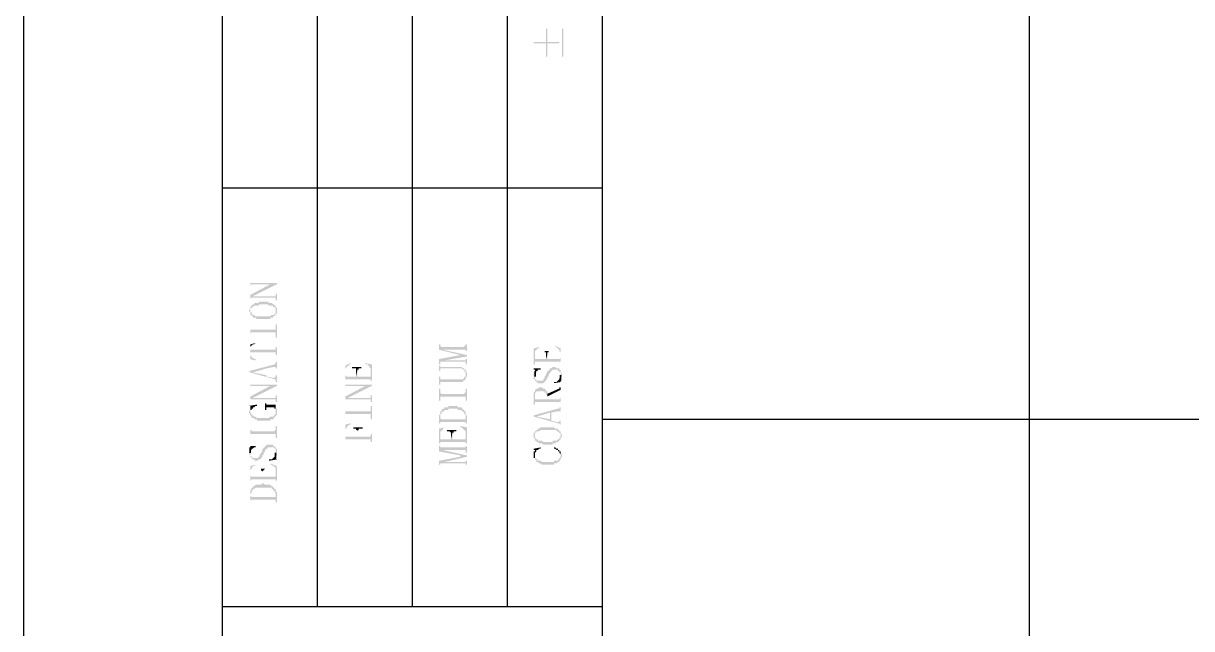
# Model space of a CAD drawing. Header units: millimetres. Extents: x 7018 to 13530, y 4187 to 5692.
# Drawn here: x 7512.01 to 7551.43, y 5168.21 to 5188.64 of the extents above; entities that cross this region are included whole.
import ezdxf

# ---------------------------------------------------------------- set-up
doc = ezdxf.new("R2010")
doc.units = ezdxf.units.MM

msp = doc.modelspace()

# ---------------------------------------------------------------- hatches: boundary and pattern name
at = {"transparency": 33554559}
for points in [[(7529.232, 5188.004), (7529.232, 5187.959), (7529.638, 5187.959), (7529.638, 5187.508), (7529.683, 5187.508), (7529.683, 5187.959), (7530.089, 5187.959), (7530.089, 5188.004), (7529.683, 5188.004), (7529.683, 5188.456), (7529.638, 5188.456), (7529.638, 5188.004)], [(7530.225, 5187.508), (7530.225, 5188.456), (7530.18, 5188.456), (7530.18, 5187.508)], [(7519.664, 5179.971), (7519.664, 5179.745), (7519.664, 5179.79), (7519.664, 5179.79), (7519.709, 5179.835), (7520.567, 5179.835), (7520.567, 5179.881), (7519.664, 5179.881)], [(7519.664, 5179.474), (7519.664, 5179.294), (7519.664, 5179.339), (7519.664, 5179.339), (7519.709, 5179.384), (7519.709, 5179.384), (7519.754, 5179.429), (7520.567, 5179.835), (7520.341, 5179.835)], [(7519.664, 5179.068), (7519.664, 5178.933), (7519.664, 5178.978), (7519.664, 5179.023), (7519.709, 5179.023), (7519.709, 5179.068), (7519.754, 5179.068), (7519.799, 5179.113), (7519.935, 5179.113), (7519.98, 5179.158), (7520.251, 5179.158), (7520.296, 5179.113), (7520.431, 5179.113), (7520.431, 5179.068), (7520.476, 5179.068), (7520.521, 5179.023), (7520.521, 5178.978), (7520.521, 5178.933), (7520.521, 5179.068), (7520.521, 5179.113), (7520.476, 5179.113), (7520.476, 5179.158), (7520.431, 5179.158), (7520.386, 5179.204), (7520.296, 5179.204), (7520.251, 5179.249), (7519.98, 5179.249), (7519.935, 5179.204), (7519.799, 5179.204), (7519.799, 5179.158), (7519.754, 5179.158), (7519.709, 5179.113), (7519.709, 5179.113)], [(7519.709, 5179.384), (7520.521, 5179.384), (7520.521, 5179.339), (7520.521, 5179.294), (7520.567, 5179.294), (7520.567, 5179.519), (7520.521, 5179.519), (7520.521, 5179.429), (7519.754, 5179.429)], [(7519.619, 5178.933), (7519.619, 5178.933), (7519.664, 5178.888), (7519.664, 5178.843), (7519.664, 5178.797), (7519.709, 5178.797), (7519.709, 5178.752), (7519.754, 5178.752), (7519.754, 5178.707), (7519.844, 5178.707), (7519.89, 5178.662), (7520.341, 5178.662), (7520.341, 5178.707), (7520.431, 5178.707), (7520.431, 5178.752), (7520.476, 5178.752), (7520.521, 5178.797), (7520.521, 5178.843), (7520.567, 5178.843), (7520.567, 5178.888), (7520.567, 5178.933), (7520.567, 5178.978), (7520.567, 5179.023), (7520.567, 5179.023), (7520.521, 5179.068), (7520.521, 5178.933), (7520.521, 5178.888), (7520.521, 5178.843), (7520.476, 5178.843), (7520.476, 5178.797), (7520.386, 5178.797), (7520.341, 5178.752), (7519.844, 5178.752), (7519.799, 5178.797), (7519.754, 5178.797), (7519.709, 5178.843), (7519.709, 5178.888), (7519.664, 5178.888), (7519.664, 5178.933), (7519.664, 5179.068), (7519.664, 5179.023), (7519.664, 5178.978), (7519.619, 5178.978)], [(7519.664, 5178.481), (7519.664, 5178.03), (7519.664, 5178.166), (7519.664, 5178.166), (7519.709, 5178.211), (7520.521, 5178.211), (7520.521, 5178.03), (7520.567, 5178.03), (7520.567, 5178.481), (7520.521, 5178.481), (7520.521, 5178.346), (7520.521, 5178.301), (7519.664, 5178.301)], [(7519.664, 5177.804), (7519.664, 5177.669), (7519.664, 5177.714), (7519.709, 5177.759), (7519.709, 5177.759), (7519.754, 5177.804), (7519.799, 5177.804), (7519.844, 5177.85), (7519.844, 5177.85)], [(7519.664, 5177.804), (7519.664, 5177.308), (7519.844, 5177.263), (7519.844, 5177.308), (7519.799, 5177.308), (7519.754, 5177.353), (7519.709, 5177.353), (7519.709, 5177.398), (7519.709, 5177.398), (7519.664, 5177.443), (7519.664, 5177.669)], [(7519.664, 5177.669), (7519.664, 5177.489), (7519.664, 5177.534), (7520.521, 5177.534), (7520.521, 5177.489), (7520.521, 5177.443), (7520.567, 5177.443), (7520.567, 5177.714), (7520.521, 5177.714), (7520.521, 5177.669), (7520.521, 5177.624), (7519.664, 5177.624)], [(7526.028, 5177.804), (7526.028, 5177.624), (7526.75, 5177.443), (7526.75, 5177.443), (7526.975, 5177.398), (7526.975, 5177.443), (7526.163, 5177.624), (7526.163, 5177.624), (7526.118, 5177.714), (7526.118, 5177.714), (7526.073, 5177.759), (7526.073, 5177.804), (7526.073, 5177.804)], [(7526.118, 5177.714), (7526.163, 5177.624), (7526.93, 5177.624), (7526.93, 5177.579), (7526.975, 5177.579), (7526.975, 5177.804), (7526.93, 5177.804), (7526.93, 5177.759), (7526.885, 5177.759), (7526.885, 5177.714)], [(7529.232, 5177.669), (7529.232, 5177.127), (7529.277, 5177.127), (7529.277, 5177.534), (7529.277, 5177.579), (7529.277, 5177.579), (7529.322, 5177.624), (7529.322, 5177.624), (7529.367, 5177.669), (7529.412, 5177.669), (7529.412, 5177.714), (7529.412, 5177.714)], [(7529.954, 5177.714), (7529.999, 5177.714), (7529.999, 5177.669), (7530.044, 5177.669), (7530.089, 5177.624), (7530.089, 5177.579), (7530.089, 5177.579), (7530.135, 5177.534), (7530.135, 5177.127), (7530.135, 5177.669), (7529.954, 5177.759)], [(7526.028, 5177.308), (7526.028, 5177.127), (7526.073, 5177.127), (7526.073, 5177.173), (7526.073, 5177.218), (7526.118, 5177.218), (7526.208, 5177.263), (7526.975, 5177.398), (7526.75, 5177.443)], [(7526.118, 5177.218), (7526.93, 5177.218), (7526.93, 5177.173), (7526.93, 5177.127), (7526.975, 5177.127), (7526.975, 5177.308), (7526.93, 5177.308), (7526.93, 5177.263), (7526.208, 5177.263)], [(7529.277, 5177.173), (7529.277, 5177.218), (7530.135, 5177.218), (7530.135, 5177.173), (7530.135, 5177.353), (7530.135, 5177.353), (7530.089, 5177.308), (7529.683, 5177.308), (7529.683, 5177.443), (7529.638, 5177.308), (7529.277, 5177.308), (7529.277, 5177.489)], [(7529.503, 5177.579), (7529.593, 5177.579), (7529.593, 5177.534), (7529.638, 5177.534), (7529.638, 5177.308), (7529.683, 5177.443), (7529.683, 5177.489), (7529.683, 5177.534), (7529.728, 5177.534), (7529.728, 5177.579), (7529.819, 5177.579)], [(7519.619, 5176.902), (7519.664, 5176.857), (7519.754, 5176.857), (7520.206, 5176.992), (7520.206, 5176.766), (7520.206, 5176.992), (7520.431, 5177.037), (7520.521, 5177.037), (7520.521, 5176.992), (7520.567, 5176.992), (7520.567, 5177.218), (7520.521, 5177.218), (7520.521, 5177.173), (7520.521, 5177.173), (7520.476, 5177.127), (7520.476, 5177.127)], [(7519.664, 5176.857), (7520.476, 5176.631), (7520.521, 5176.631), (7520.521, 5176.586), (7520.521, 5176.541), (7520.567, 5176.541), (7520.567, 5176.766), (7520.521, 5176.766), (7520.521, 5176.721), (7520.521, 5176.721), (7520.476, 5176.676), (7520.431, 5176.676), (7520.206, 5176.721), (7520.206, 5176.992), (7520.206, 5176.766), (7519.754, 5176.857), (7519.754, 5176.857)], [(7522.868, 5177.082), (7522.868, 5176.586), (7522.868, 5176.947), (7522.868, 5176.992), (7522.913, 5177.037), (7522.913, 5177.037), (7522.959, 5177.082), (7523.004, 5177.082), (7523.004, 5177.127), (7523.049, 5177.127), (7523.049, 5177.173)], [(7522.868, 5176.586), (7522.868, 5176.631), (7523.726, 5176.631), (7523.726, 5176.586), (7523.726, 5176.766), (7523.726, 5176.721), (7523.274, 5176.721), (7523.274, 5176.902), (7523.229, 5176.721), (7522.913, 5176.721), (7522.868, 5176.766), (7522.868, 5176.947)], [(7523.094, 5177.037), (7523.094, 5176.992), (7523.229, 5176.992), (7523.229, 5176.947), (7523.229, 5176.902), (7523.229, 5176.721), (7523.274, 5176.902), (7523.274, 5176.947), (7523.32, 5176.947), (7523.32, 5176.992), (7523.41, 5176.992), (7523.41, 5177.037)], [(7523.545, 5177.127), (7523.636, 5177.127), (7523.636, 5177.082), (7523.681, 5177.082), (7523.681, 5177.037), (7523.681, 5177.037), (7523.726, 5176.992), (7523.726, 5176.586), (7523.771, 5176.586), (7523.771, 5177.127), (7523.545, 5177.173)], [(7526.028, 5177.082), (7526.028, 5176.902), (7526.073, 5176.902), (7526.073, 5176.947), (7526.073, 5176.992), (7526.795, 5176.992), (7526.84, 5176.947), (7526.885, 5176.947), (7526.885, 5176.902), (7526.885, 5176.902), (7526.93, 5176.857), (7526.93, 5176.812), (7526.93, 5176.947), (7526.885, 5176.947), (7526.885, 5176.992), (7526.84, 5176.992), (7526.795, 5177.037), (7526.073, 5177.037), (7526.073, 5177.082), (7526.073, 5177.082)], [(7526.028, 5176.721), (7526.028, 5176.45), (7526.073, 5176.45), (7526.073, 5176.496), (7526.073, 5176.541), (7526.84, 5176.541), (7526.84, 5176.586), (7526.885, 5176.586), (7526.93, 5176.631), (7526.93, 5176.676), (7526.93, 5176.676), (7526.975, 5176.721), (7526.975, 5176.766), (7526.975, 5176.812), (7526.975, 5176.857), (7526.93, 5176.902), (7526.93, 5176.766), (7526.93, 5176.721), (7526.885, 5176.721), (7526.885, 5176.676), (7526.885, 5176.676), (7526.84, 5176.631), (7526.073, 5176.631), (7526.073, 5176.721)], [(7529.232, 5176.766), (7529.232, 5176.676), (7529.232, 5176.631), (7529.277, 5176.631), (7529.277, 5176.586), (7529.277, 5176.586), (7529.322, 5176.541), (7529.367, 5176.541), (7529.367, 5176.496), (7529.548, 5176.496), (7529.593, 5176.541), (7529.593, 5176.541), (7529.638, 5176.586), (7529.638, 5176.631), (7529.683, 5176.631), (7529.683, 5176.721), (7529.728, 5176.721), (7529.728, 5176.812), (7529.774, 5176.812), (7529.774, 5176.857), (7529.774, 5176.857), (7529.819, 5176.902), (7529.819, 5176.902), (7529.864, 5176.947), (7530.044, 5176.947), (7530.044, 5176.902), (7530.089, 5176.902), (7530.089, 5176.857), (7530.135, 5176.857), (7530.135, 5176.812), (7530.135, 5176.631), (7530.135, 5176.676), (7530.135, 5176.676), (7530.18, 5176.721), (7530.18, 5176.766), (7530.18, 5176.812), (7530.18, 5176.812), (7530.135, 5176.857), (7530.135, 5176.902), (7530.135, 5176.947), (7530.089, 5176.947), (7530.089, 5176.992), (7529.999, 5176.992), (7529.954, 5177.037), (7529.864, 5177.037), (7529.819, 5176.992), (7529.774, 5176.992), (7529.774, 5176.947), (7529.728, 5176.947), (7529.728, 5176.902), (7529.683, 5176.902), (7529.683, 5176.857), (7529.683, 5176.857), (7529.638, 5176.812), (7529.638, 5176.766), (7529.638, 5176.766), (7529.593, 5176.721), (7529.593, 5176.676), (7529.593, 5176.676), (7529.548, 5176.631), (7529.548, 5176.586), (7529.322, 5176.586), (7529.322, 5176.631), (7529.277, 5176.631), (7529.277, 5176.676), (7529.277, 5176.721), (7529.277, 5176.902), (7529.232, 5176.857), (7529.232, 5176.812)], [(7529.232, 5176.992), (7529.232, 5176.947), (7529.277, 5176.947), (7529.277, 5176.812), (7529.277, 5176.857), (7529.322, 5176.857), (7529.322, 5176.902), (7529.367, 5176.902), (7529.367, 5176.947), (7529.458, 5176.947), (7529.458, 5176.992)], [(7519.664, 5176.541), (7519.664, 5176.315), (7519.664, 5176.405), (7520.567, 5176.405), (7520.567, 5176.45), (7519.664, 5176.45)], [(7522.868, 5176.541), (7522.868, 5176.315), (7522.868, 5176.36), (7522.868, 5176.405), (7523.771, 5176.405), (7523.771, 5176.45), (7522.868, 5176.45)], [(7529.909, 5176.496), (7529.909, 5176.496), (7530.18, 5176.541), (7530.135, 5176.541), (7530.135, 5176.586), (7530.135, 5176.721), (7530.135, 5176.676), (7530.089, 5176.676), (7530.089, 5176.631), (7530.089, 5176.631), (7530.044, 5176.586), (7530.044, 5176.586), (7529.999, 5176.541), (7529.909, 5176.541)], [(7519.664, 5176.044), (7519.664, 5175.864), (7519.664, 5175.954), (7519.709, 5175.954), (7519.754, 5175.999), (7520.567, 5176.405), (7520.341, 5176.405)], [(7522.868, 5176.044), (7522.868, 5175.864), (7522.868, 5175.909), (7522.868, 5175.954), (7522.913, 5175.954), (7522.959, 5175.999), (7523.771, 5176.405), (7523.545, 5176.405)], [(7526.028, 5176.315), (7526.028, 5175.909), (7526.073, 5175.909), (7526.073, 5176.044), (7526.93, 5176.044), (7526.93, 5175.909), (7526.975, 5175.909), (7526.975, 5176.315), (7526.93, 5176.315), (7526.93, 5176.18), (7526.885, 5176.18), (7526.885, 5176.135), (7526.118, 5176.135), (7526.073, 5176.18), (7526.073, 5176.315)], [(7529.232, 5176.089), (7529.232, 5175.774), (7529.277, 5175.774), (7529.277, 5176.089), (7529.277, 5176.18), (7529.322, 5176.18), (7529.322, 5176.225), (7529.458, 5176.225), (7529.458, 5176.27), (7529.458, 5176.27), (7529.503, 5176.225), (7529.593, 5176.225), (7529.593, 5176.18), (7529.638, 5176.18), (7529.638, 5176.135), (7529.638, 5176.135), (7529.683, 5176.089), (7529.683, 5175.954), (7529.683, 5176.225), (7529.638, 5176.225), (7529.638, 5176.27), (7529.638, 5176.27), (7529.593, 5176.315), (7529.548, 5176.315), (7529.503, 5176.36), (7529.412, 5176.36), (7529.367, 5176.315), (7529.322, 5176.315), (7529.277, 5176.27), (7529.277, 5176.225), (7529.277, 5176.225), (7529.232, 5176.18), (7529.232, 5176.135), (7529.232, 5176.135)], [(7529.277, 5175.819), (7529.277, 5175.864), (7530.135, 5175.864), (7530.135, 5175.774), (7530.135, 5176.044), (7530.135, 5175.999), (7530.135, 5175.999), (7530.089, 5175.954), (7529.683, 5175.954), (7529.683, 5176.18), (7529.683, 5176.225), (7529.683, 5175.954), (7529.277, 5175.954), (7529.277, 5176.044)], [(7529.683, 5176.135), (7529.683, 5176.044), (7530.135, 5176.27), (7530.135, 5176.405), (7530.135, 5176.36), (7530.089, 5176.36), (7530.089, 5176.315), (7530.089, 5176.315)], [(7519.619, 5175.728), (7519.664, 5175.728), (7519.664, 5175.683), (7519.664, 5175.548), (7519.664, 5175.593), (7519.709, 5175.593), (7519.709, 5175.638), (7519.754, 5175.638), (7519.754, 5175.683), (7519.799, 5175.683), (7519.844, 5175.728), (7519.89, 5175.728), (7519.89, 5175.774)], [(7519.709, 5175.954), (7520.521, 5175.954), (7520.521, 5175.864), (7520.567, 5175.864), (7520.567, 5176.089), (7520.521, 5176.089), (7520.521, 5176.044), (7520.521, 5175.999), (7519.754, 5175.999)], [(7520.16, 5175.819), (7520.16, 5175.593), (7520.206, 5175.593), (7520.206, 5175.638), (7520.206, 5175.683), (7520.476, 5175.683), (7520.476, 5175.638), (7520.521, 5175.728), (7520.521, 5175.774), (7520.206, 5175.774), (7520.206, 5175.819), (7520.206, 5175.819)], [(7520.476, 5175.638), (7520.521, 5175.638), (7520.521, 5175.548), (7520.521, 5175.683), (7520.521, 5175.728)], [(7522.868, 5175.728), (7522.868, 5175.277), (7522.868, 5175.412), (7522.868, 5175.458), (7523.726, 5175.458), (7523.726, 5175.277), (7523.771, 5175.277), (7523.771, 5175.728), (7523.726, 5175.728), (7523.726, 5175.593), (7523.726, 5175.548), (7522.868, 5175.548), (7522.868, 5175.593)], [(7522.913, 5175.954), (7523.726, 5175.954), (7523.726, 5175.864), (7523.771, 5175.864), (7523.771, 5176.089), (7523.726, 5176.089), (7523.726, 5176.044), (7523.726, 5175.999), (7522.959, 5175.999)], [(7526.028, 5175.367), (7526.028, 5175.142), (7526.073, 5175.142), (7526.073, 5175.367), (7526.073, 5175.412), (7526.073, 5175.458), (7526.118, 5175.458), (7526.118, 5175.503), (7526.118, 5175.503), (7526.163, 5175.548), (7526.208, 5175.548), (7526.208, 5175.593), (7526.343, 5175.593), (7526.343, 5175.638), (7526.659, 5175.638), (7526.659, 5175.593), (7526.795, 5175.593), (7526.795, 5175.548), (7526.84, 5175.548), (7526.885, 5175.503), (7526.885, 5175.458), (7526.885, 5175.458), (7526.93, 5175.412), (7526.93, 5175.142), (7526.975, 5175.142), (7526.975, 5175.367), (7526.975, 5175.412), (7526.93, 5175.412), (7526.93, 5175.503), (7526.93, 5175.548), (7526.885, 5175.548), (7526.885, 5175.593), (7526.84, 5175.593), (7526.84, 5175.638), (7526.795, 5175.638), (7526.795, 5175.683), (7526.659, 5175.683), (7526.659, 5175.728), (7526.343, 5175.728), (7526.343, 5175.683), (7526.208, 5175.683), (7526.208, 5175.638), (7526.163, 5175.638), (7526.118, 5175.593), (7526.118, 5175.548), (7526.073, 5175.548), (7526.073, 5175.503), (7526.073, 5175.458), (7526.073, 5175.458), (7526.028, 5175.412), (7526.028, 5175.412)], [(7529.232, 5175.412), (7529.232, 5175.367), (7529.322, 5175.367), (7529.774, 5175.503), (7529.774, 5175.277), (7529.819, 5175.503), (7530.044, 5175.548), (7530.135, 5175.548), (7530.135, 5175.503), (7530.135, 5175.728), (7530.135, 5175.683), (7530.089, 5175.683), (7530.089, 5175.638), (7530.044, 5175.638)], [(7519.619, 5175.548), (7519.619, 5175.503), (7519.619, 5175.503), (7519.664, 5175.458), (7519.664, 5175.412), (7519.664, 5175.412), (7519.709, 5175.367), (7519.709, 5175.322), (7519.799, 5175.322), (7519.799, 5175.277), (7519.89, 5175.277), (7519.89, 5175.232), (7520.341, 5175.232), (7520.341, 5175.277), (7520.431, 5175.277), (7520.476, 5175.322), (7520.476, 5175.367), (7520.521, 5175.367), (7520.521, 5175.412), (7520.567, 5175.412), (7520.567, 5175.458), (7520.567, 5175.548), (7520.567, 5175.593), (7520.567, 5175.638), (7520.521, 5175.638), (7520.521, 5175.503), (7520.521, 5175.458), (7520.521, 5175.458), (7520.476, 5175.412), (7520.476, 5175.412), (7520.431, 5175.367), (7520.341, 5175.367), (7520.296, 5175.322), (7519.89, 5175.322), (7519.844, 5175.367), (7519.799, 5175.367), (7519.754, 5175.412), (7519.709, 5175.412), (7519.709, 5175.458), (7519.709, 5175.458), (7519.664, 5175.503), (7519.664, 5175.638), (7519.664, 5175.593), (7519.664, 5175.593)], [(7526.073, 5175.142), (7526.073, 5175.187), (7526.93, 5175.187), (7526.93, 5175.142), (7526.93, 5175.322), (7526.93, 5175.277), (7526.118, 5175.277), (7526.073, 5175.322), (7526.073, 5175.367)], [(7529.232, 5175.367), (7530.044, 5175.142), (7530.089, 5175.142), (7530.135, 5175.097), (7530.135, 5175.051), (7530.135, 5175.277), (7530.135, 5175.232), (7530.089, 5175.232), (7530.089, 5175.187), (7529.999, 5175.187), (7529.819, 5175.232), (7529.819, 5175.503), (7529.774, 5175.277), (7529.322, 5175.367), (7529.322, 5175.367)], [(7519.664, 5175.051), (7519.664, 5174.645), (7519.664, 5174.781), (7520.521, 5174.781), (7520.521, 5174.645), (7520.567, 5174.645), (7520.567, 5175.051), (7520.521, 5175.051), (7520.521, 5174.916), (7520.521, 5174.916), (7520.476, 5174.871), (7519.709, 5174.871), (7519.709, 5174.916), (7519.664, 5174.916)], [(7522.868, 5175.097), (7522.868, 5174.51), (7522.868, 5174.871), (7522.868, 5174.961), (7522.913, 5174.961), (7522.913, 5175.006), (7522.913, 5175.006), (7522.959, 5175.051), (7522.959, 5175.051), (7523.004, 5175.097), (7523.049, 5175.097), (7523.049, 5175.142)], [(7523.139, 5175.006), (7523.139, 5174.961), (7523.229, 5174.961), (7523.229, 5174.916), (7523.274, 5174.916), (7523.274, 5174.69), (7523.274, 5174.871), (7523.274, 5174.871), (7523.32, 5174.916), (7523.32, 5174.961), (7523.455, 5174.961), (7523.455, 5175.006)], [(7526.028, 5174.961), (7526.028, 5174.465), (7526.073, 5174.465), (7526.073, 5174.826), (7526.073, 5174.871), (7526.118, 5174.871), (7526.118, 5174.916), (7526.163, 5174.916), (7526.163, 5174.961), (7526.163, 5174.961), (7526.208, 5175.006), (7526.253, 5175.006), (7526.208, 5175.006)], [(7526.298, 5174.916), (7526.298, 5174.871), (7526.389, 5174.871), (7526.434, 5174.826), (7526.434, 5174.781), (7526.434, 5174.6), (7526.479, 5174.781), (7526.479, 5174.826), (7526.524, 5174.826), (7526.524, 5174.871), (7526.614, 5174.871), (7526.614, 5174.916)], [(7526.75, 5175.006), (7526.795, 5175.006), (7526.84, 5174.961), (7526.84, 5174.961), (7526.885, 5174.916), (7526.885, 5174.916), (7526.93, 5174.871), (7526.93, 5174.826), (7526.93, 5174.465), (7526.975, 5174.465), (7526.975, 5175.006), (7526.75, 5175.051)], [(7529.277, 5174.826), (7529.277, 5174.735), (7529.277, 5174.781), (7529.277, 5174.826), (7529.322, 5174.826), (7529.322, 5174.871), (7529.412, 5174.871), (7529.458, 5174.916), (7529.999, 5174.916), (7529.999, 5174.871), (7530.044, 5174.871), (7530.089, 5174.826), (7530.089, 5174.826), (7530.135, 5174.781), (7530.135, 5174.735), (7530.135, 5174.871), (7530.089, 5174.871), (7530.089, 5174.916), (7530.044, 5174.916), (7530.044, 5174.961), (7529.954, 5174.961), (7529.909, 5175.006), (7529.458, 5175.006), (7529.412, 5174.961), (7529.367, 5174.961), (7529.367, 5174.916), (7529.322, 5174.916), (7529.277, 5174.871), (7529.277, 5174.871)], [(7522.868, 5174.555), (7522.868, 5174.6), (7523.726, 5174.6), (7523.726, 5174.51), (7523.771, 5174.51), (7523.771, 5174.781), (7523.726, 5174.781), (7523.726, 5174.735), (7523.726, 5174.69), (7523.274, 5174.69), (7523.274, 5174.871), (7523.274, 5174.69), (7522.868, 5174.69), (7522.868, 5174.871)], [(7526.073, 5174.465), (7526.073, 5174.51), (7526.93, 5174.51), (7526.93, 5174.465), (7526.93, 5174.645), (7526.93, 5174.6), (7526.479, 5174.6), (7526.479, 5174.781), (7526.434, 5174.6), (7526.073, 5174.6), (7526.073, 5174.645), (7526.073, 5174.826)], [(7529.232, 5174.735), (7529.232, 5174.69), (7529.232, 5174.645), (7529.232, 5174.645), (7529.277, 5174.6), (7529.277, 5174.555), (7529.322, 5174.555), (7529.322, 5174.51), (7529.367, 5174.51), (7529.412, 5174.465), (7529.503, 5174.465), (7529.548, 5174.42), (7529.864, 5174.42), (7529.864, 5174.465), (7529.954, 5174.465), (7529.999, 5174.51), (7530.044, 5174.51), (7530.089, 5174.555), (7530.089, 5174.555), (7530.135, 5174.6), (7530.135, 5174.645), (7530.135, 5174.645), (7530.18, 5174.69), (7530.18, 5174.735), (7530.18, 5174.781), (7530.135, 5174.781), (7530.135, 5174.826), (7530.135, 5174.735), (7530.135, 5174.69), (7530.135, 5174.69), (7530.089, 5174.645), (7530.089, 5174.6), (7530.044, 5174.6), (7529.999, 5174.555), (7529.864, 5174.555), (7529.864, 5174.51), (7529.548, 5174.51), (7529.503, 5174.555), (7529.367, 5174.555), (7529.367, 5174.6), (7529.322, 5174.6), (7529.277, 5174.645), (7529.277, 5174.69), (7529.277, 5174.826), (7529.232, 5174.826), (7529.232, 5174.781)], [(7519.619, 5174.149), (7519.619, 5174.104), (7519.619, 5174.104), (7519.664, 5174.058), (7519.664, 5174.013), (7519.664, 5174.013), (7519.709, 5173.968), (7519.709, 5173.968), (7519.754, 5173.923), (7519.799, 5173.923), (7519.799, 5173.878), (7519.935, 5173.878), (7519.935, 5173.923), (7520.025, 5173.923), (7520.025, 5173.968), (7520.025, 5173.968), (7520.07, 5174.013), (7520.07, 5174.058), (7520.07, 5174.058), (7520.115, 5174.104), (7520.115, 5174.149), (7520.115, 5174.149), (7520.16, 5174.194), (7520.16, 5174.239), (7520.16, 5174.239), (7520.206, 5174.284), (7520.251, 5174.284), (7520.251, 5174.329), (7520.476, 5174.329), (7520.476, 5174.284), (7520.521, 5174.284), (7520.521, 5174.239), (7520.521, 5174.013), (7520.567, 5174.058), (7520.567, 5174.149), (7520.567, 5174.239), (7520.567, 5174.284), (7520.521, 5174.284), (7520.521, 5174.329), (7520.521, 5174.329), (7520.476, 5174.374), (7520.431, 5174.374), (7520.431, 5174.42), (7520.206, 5174.42), (7520.206, 5174.374), (7520.16, 5174.374), (7520.16, 5174.329), (7520.115, 5174.329), (7520.115, 5174.284), (7520.07, 5174.284), (7520.07, 5174.194), (7520.07, 5174.194), (7520.025, 5174.149), (7520.025, 5174.104), (7519.98, 5174.104), (7519.98, 5174.058), (7519.98, 5174.013), (7519.935, 5174.013), (7519.935, 5173.968), (7519.754, 5173.968), (7519.709, 5174.013), (7519.709, 5174.013), (7519.664, 5174.058), (7519.664, 5174.284), (7519.664, 5174.239), (7519.664, 5174.194), (7519.619, 5174.194)], [(7519.619, 5174.374), (7519.664, 5174.374), (7519.664, 5174.329), (7519.664, 5174.194), (7519.664, 5174.239), (7519.709, 5174.239), (7519.709, 5174.284), (7519.754, 5174.284), (7519.799, 5174.329), (7519.844, 5174.329), (7519.844, 5174.374), (7519.844, 5174.374)], [(7526.028, 5174.374), (7526.028, 5174.194), (7526.75, 5174.058), (7526.75, 5174.013), (7526.975, 5174.013), (7526.975, 5174.058), (7526.163, 5174.239), (7526.163, 5174.239), (7526.118, 5174.329), (7526.073, 5174.329), (7526.073, 5174.374), (7526.073, 5174.374)], [(7526.118, 5174.329), (7526.163, 5174.239), (7526.93, 5174.239), (7526.93, 5174.194), (7526.93, 5174.149), (7526.975, 5174.149), (7526.975, 5174.374), (7526.93, 5174.374), (7526.93, 5174.329), (7526.885, 5174.329)], [(7529.232, 5174.284), (7529.232, 5174.239), (7529.277, 5174.239), (7529.277, 5173.968), (7529.277, 5174.104), (7529.277, 5174.149), (7529.277, 5174.149), (7529.322, 5174.194), (7529.322, 5174.239), (7529.367, 5174.239), (7529.412, 5174.284), (7529.458, 5174.284), (7529.458, 5174.329)], [(7529.232, 5174.104), (7529.232, 5174.058), (7529.232, 5174.013), (7529.232, 5173.968), (7529.277, 5173.968), (7529.277, 5174.239), (7529.277, 5174.194), (7529.232, 5174.194), (7529.232, 5174.149)], [(7529.277, 5173.968), (7529.277, 5173.923), (7529.277, 5173.923), (7529.322, 5173.878), (7529.322, 5173.833), (7529.367, 5173.833), (7529.412, 5173.788), (7529.458, 5173.788), (7529.503, 5173.743), (7529.909, 5173.743), (7529.909, 5173.788), (7529.999, 5173.788), (7530.044, 5173.833), (7530.089, 5173.833), (7530.089, 5173.878), (7530.089, 5173.878), (7530.135, 5173.923), (7530.135, 5173.968), (7530.135, 5173.968), (7530.18, 5174.013), (7530.18, 5174.058), (7530.18, 5174.104), (7530.18, 5174.104), (7530.135, 5174.149), (7530.135, 5174.194), (7530.135, 5174.058), (7530.135, 5174.013), (7530.135, 5174.013), (7530.089, 5173.968), (7530.089, 5173.923), (7530.044, 5173.923), (7530.044, 5173.878), (7529.909, 5173.878), (7529.909, 5173.833), (7529.503, 5173.833), (7529.458, 5173.878), (7529.367, 5173.878), (7529.367, 5173.923), (7529.322, 5173.923), (7529.322, 5173.968), (7529.277, 5173.968), (7529.277, 5174.013), (7529.277, 5174.058), (7529.277, 5174.058)], [(7529.909, 5174.284), (7529.954, 5174.284), (7529.999, 5174.239), (7530.044, 5174.239), (7530.044, 5174.194), (7530.089, 5174.194), (7530.089, 5174.149), (7530.089, 5174.149), (7530.135, 5174.104), (7530.135, 5174.058), (7530.135, 5174.194), (7530.089, 5174.194), (7530.089, 5174.239), (7530.044, 5174.239), (7530.044, 5174.284), (7529.999, 5174.284), (7529.954, 5174.329), (7529.909, 5174.329)], [(7519.664, 5173.697), (7519.664, 5173.201), (7519.664, 5173.562), (7519.664, 5173.562), (7519.709, 5173.607), (7519.709, 5173.652), (7519.754, 5173.652), (7519.754, 5173.697), (7519.799, 5173.697), (7519.844, 5173.743), (7519.844, 5173.743)], [(7520.296, 5173.923), (7520.296, 5173.878), (7520.567, 5173.923), (7520.567, 5173.923), (7520.521, 5173.968), (7520.521, 5174.104), (7520.521, 5174.058), (7520.521, 5174.058), (7520.476, 5174.013), (7520.476, 5174.013), (7520.431, 5173.968), (7520.431, 5173.968), (7520.386, 5173.923), (7520.341, 5173.923)], [(7520.341, 5173.743), (7520.386, 5173.743), (7520.431, 5173.697), (7520.476, 5173.697), (7520.476, 5173.652), (7520.521, 5173.652), (7520.521, 5173.562), (7520.521, 5173.201), (7520.567, 5173.201), (7520.567, 5173.697), (7520.341, 5173.788)], [(7526.028, 5173.878), (7526.028, 5173.743), (7526.073, 5173.743), (7526.073, 5173.788), (7526.118, 5173.788), (7526.208, 5173.833), (7526.975, 5174.013), (7526.75, 5174.013)], [(7526.118, 5173.788), (7526.93, 5173.788), (7526.93, 5173.743), (7526.975, 5173.743), (7526.975, 5173.878), (7526.93, 5173.878), (7526.93, 5173.833), (7526.208, 5173.833)], [(7519.664, 5173.201), (7519.664, 5173.201), (7519.709, 5173.246), (7520.521, 5173.246), (7520.521, 5173.201), (7520.521, 5173.382), (7520.521, 5173.336), (7520.07, 5173.336), (7520.07, 5173.517), (7520.07, 5173.336), (7519.709, 5173.336), (7519.664, 5173.382), (7519.664, 5173.517)], [(7519.935, 5173.607), (7520.025, 5173.607), (7520.025, 5173.562), (7520.025, 5173.562), (7520.07, 5173.517), (7520.07, 5173.336), (7520.07, 5173.517), (7520.07, 5173.517), (7520.115, 5173.562), (7520.115, 5173.562), (7520.16, 5173.607), (7520.206, 5173.607)], [(7519.664, 5172.75), (7519.664, 5172.479), (7519.664, 5172.75), (7519.664, 5172.75), (7519.709, 5172.795), (7519.709, 5172.84), (7519.709, 5172.885), (7519.754, 5172.885), (7519.754, 5172.93), (7519.799, 5172.93), (7519.844, 5172.975), (7520.386, 5172.975), (7520.386, 5172.93), (7520.431, 5172.93), (7520.431, 5172.885), (7520.476, 5172.885), (7520.476, 5172.84), (7520.476, 5172.84), (7520.521, 5172.795), (7520.521, 5172.75), (7520.521, 5172.479), (7520.567, 5172.479), (7520.567, 5172.75), (7520.567, 5172.84), (7520.521, 5172.84), (7520.521, 5172.885), (7520.521, 5172.93), (7520.476, 5172.93), (7520.476, 5172.975), (7520.431, 5172.975), (7520.431, 5173.02), (7520.386, 5173.02), (7520.341, 5173.066), (7520.16, 5173.066), (7520.115, 5173.111), (7520.07, 5173.111), (7520.025, 5173.066), (7519.844, 5173.066), (7519.799, 5173.02), (7519.754, 5173.02), (7519.754, 5172.975), (7519.709, 5172.975), (7519.709, 5172.93), (7519.709, 5172.93), (7519.664, 5172.885), (7519.664, 5172.795)], [(7519.664, 5172.524), (7519.664, 5172.524), (7519.709, 5172.569), (7520.521, 5172.569), (7520.521, 5172.524), (7520.521, 5172.705), (7520.521, 5172.659), (7519.709, 5172.659), (7519.664, 5172.705), (7519.664, 5172.705)]]:
    msp.add_hatch(color=256, dxfattribs=at).paths.add_polyline_path(points)

# ---------------------------------------------------------------- linework, layer by layer
for p, q in [((7518.716, 5242.873), (7518.716, 4956.132)), ((7545.941, 5242.873), (7545.941, 4986.912)), ((7531.534, 5175.281), (7927.972, 5175.281))]:
    msp.add_line(p, q)
for points in [[(7932.01, 4951.873), (7932.01, 5248.873), (7512.01, 5248.873), (7512.01, 4951.873)], [(7529.277, 5176.902), (7529.277, 5176.721), (7529.277, 5176.766), (7529.277, 5176.902)], [(7530.135, 5176.721), (7530.135, 5176.586), (7530.135, 5176.631), (7530.135, 5176.766)], [(7519.664, 5174.284), (7519.664, 5174.149), (7519.664, 5174.329)], [(7520.521, 5174.104), (7520.521, 5173.968), (7520.521, 5174.013), (7520.521, 5174.149), (7520.521, 5174.149)]]:
    msp.add_lwpolyline(points, close=True)
for points in [[(7521.921, 5242.873), (7521.921, 5168.959)], [(7525.125, 5242.873), (7525.125, 5168.959)], [(7528.329, 5242.873), (7528.329, 5168.959)], [(7531.534, 5242.873), (7531.534, 4956.132)], [(7518.716, 5183.085), (7531.534, 5183.085)], [(7518.716, 5168.959), (7531.534, 5168.959)]]:
    msp.add_lwpolyline(points)

doc.saveas('drawing.dxf')
